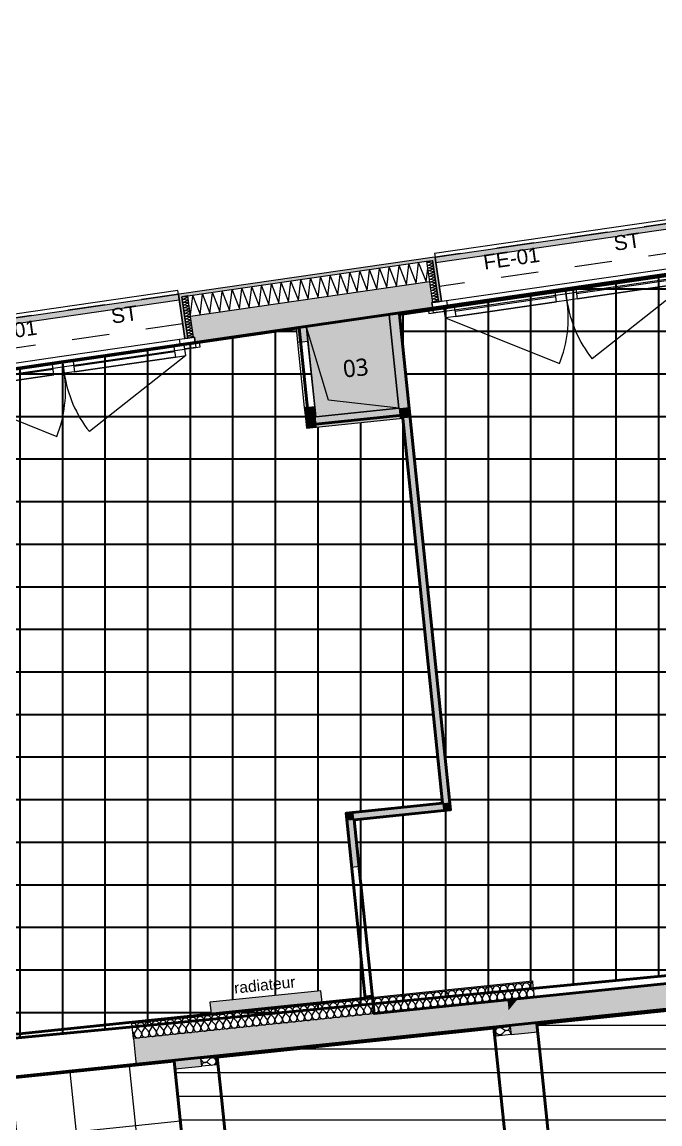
# Model space of a CAD drawing. Header units: metres. Extents: x 399 to 3028, y -427 to 863.
# Drawn here: x 713.59 to 717.87, y -305.93 to -298.52 of the extents above; entities that cross this region are included whole.
import ezdxf

# ---------------------------------------------------------------- set-up
doc = ezdxf.new("R2010")
doc.units = ezdxf.units.M
doc.linetypes.add('IMPORT-Traits plan _6_', pattern=[0.5, 0.25, -0.25])
for name, color, linetype, lineweight in [('01-Dalles_3D_Stylo_No__1', 250, 'Continuous', 9), ('01-Dalles_3D_Stylo_No__2', 8, 'Continuous', 9), ('01-Murs LOGTS', 250, 'Continuous', 9), ('01-Murs LOGTS_Stylo_No__1', 250, 'Continuous', 9), ('01-Murs LOGTS_Stylo_No__2', 8, 'Continuous', 9), ('01-Murs_structure', 250, 'Continuous', 9), ('01-Murs_structure_Stylo_No__1', 250, 'Continuous', 9), ('01-Murs_structure_Stylo_No__2', 8, 'Continuous', 9), ('01-Tole ajourée_Stylo_No__1', 250, 'Continuous', 9), ('01-Tole ajourée_Stylo_No__2', 8, 'Continuous', 9), ('02-Cloisons_2nd oeuvre', 250, 'Continuous', 9), ('02-Cloisons_2nd oeuvre_Stylo_No__1', 250, 'Continuous', 9), ('02-Cloisons_2nd oeuvre_Stylo_No__47', 7, 'Continuous', 18), ('02-Gaines numerotées_Stylo_No__1', 250, 'Continuous', 9), ('02-Gaines numerotées_Stylo_No__2', 8, 'Continuous', 9), ('02-Gaines numerotées_Stylo_No__83', 7, 'Continuous', 18), ('03-Radiateurs_Stylo_No__1', 250, 'Continuous', 9), ('03-Radiateurs_Stylo_No__62', 253, 'Continuous', 9), ('06-SHAB pièces 50_Stylo_No__102', 71, 'Continuous', 50), ('AES-Charge', 5, 'Continuous', 35), ('Fenêtres ARCHICAD_Stylo_No__1', 250, 'Continuous', 9), ('Marques de fenêtre ARCHICAD_Stylo_No__1', 250, 'Continuous', 9), ('Plan De Charge - PH R_1_dwg', 8, 'Continuous', 9)]:
    doc.layers.add(name, color=color, linetype=linetype, lineweight=lineweight)
doc.styles.add('Arial', font='arial.ttf', dxfattribs={"height": 0.1})
doc.styles.add('Arial_4', font='arial.ttf', dxfattribs={"height": 0.075})
doc.styles.add('Malgun Gothic Semilight', font='malgunsl.ttf', dxfattribs={"height": 0.115})

# ---------------------------------------------------------------- blocks, each defined once
blk = doc.blocks.new('Plan De Charge - PH R_1_dwg__X45-779184-Plan De Charge - PH R_1 1_100')
at = {"layer": '01-Murs LOGTS_Stylo_No__2'}
for p, q in [((365.2057, -305.0854), (365.1929, -305.1068)), ((365.2157, -305.0843), (365.2326, -305.1027)), ((365.2555, -305.0802), (365.2426, -305.1017)), ((365.2654, -305.0792), (365.2824, -305.0976)), ((365.3052, -305.0751), (365.2923, -305.0965)), ((365.3151, -305.0741), (365.3321, -305.0924)), ((365.3549, -305.07), (365.3421, -305.0914)), ((365.3649, -305.069), (365.3819, -305.0873)), ((365.4047, -305.0649), (365.3918, -305.0863)), ((365.4146, -305.0638), (365.4316, -305.0822)), ((365.4544, -305.0597), (365.4415, -305.0812)), ((365.4644, -305.0587), (365.4813, -305.0771)), ((365.5041, -305.0546), (365.4913, -305.076)), ((365.5141, -305.0536), (365.5311, -305.0719)), ((365.5539, -305.0495), (365.541, -305.0709)), ((365.5638, -305.0485), (365.5808, -305.0668)), ((365.6036, -305.0444), (365.5908, -305.0658)), ((365.6136, -305.0433), (365.6305, -305.0617)), ((365.6534, -305.0392), (365.6405, -305.0607)), ((365.6633, -305.0382), (365.6803, -305.0566)), ((365.7031, -305.0341), (365.6902, -305.0555)), ((365.713, -305.0331), (365.73, -305.0514)), ((365.7528, -305.029), (365.74, -305.0504)), ((365.7628, -305.028), (365.7797, -305.0463)), ((365.8026, -305.0239), (365.7897, -305.0453)), ((365.8125, -305.0228), (365.8212, -305.0322)), ((364.5094, -305.1571), (364.4965, -305.1785)), ((364.5194, -305.1561), (364.5363, -305.1744)), ((364.5592, -305.152), (364.5463, -305.1734)), ((364.5691, -305.151), (364.5861, -305.1693)), ((364.6089, -305.1469), (364.596, -305.1683)), ((364.6188, -305.1458), (364.6358, -305.1642)), ((364.6586, -305.1417), (364.6458, -305.1632)), ((364.6686, -305.1407), (364.6855, -305.1591)), ((364.7084, -305.1366), (364.6955, -305.158)), ((364.7183, -305.1356), (364.7353, -305.1539)), ((364.7581, -305.1315), (364.7452, -305.1529)), ((364.768, -305.1305), (364.785, -305.1488)), ((364.8078, -305.1264), (364.795, -305.1478)), ((364.8178, -305.1253), (364.8348, -305.1437)), ((364.8576, -305.1212), (364.8447, -305.1427)), ((364.8675, -305.1202), (364.8845, -305.1386)), ((364.9073, -305.1161), (364.8944, -305.1375)), ((364.9173, -305.1151), (364.9342, -305.1334)), ((364.957, -305.111), (364.9442, -305.1324)), ((364.967, -305.11), (364.984, -305.1283)), ((365.0068, -305.1059), (364.9939, -305.1273)), ((365.0167, -305.1048), (365.0337, -305.1232)), ((365.0565, -305.1007), (365.0436, -305.1222)), ((365.0665, -305.0997), (365.0834, -305.1181)), ((365.1063, -305.0956), (365.0934, -305.117)), ((365.1162, -305.0946), (365.1332, -305.1129)), ((365.156, -305.0905), (365.1431, -305.1119)), ((365.1659, -305.0895), (365.1829, -305.1078)), ((363.7634, -305.234), (363.7505, -305.2554)), ((363.7733, -305.233), (363.7903, -305.2513)), ((363.8131, -305.2289), (363.8002, -305.2503)), ((363.823, -305.2278), (363.84, -305.2462)), ((363.8628, -305.2237), (363.85, -305.2452)), ((363.8728, -305.2227), (363.8898, -305.2411)), ((363.9126, -305.2186), (363.8997, -305.24)), ((363.9225, -305.2176), (363.9395, -305.2359)), ((363.9623, -305.2135), (363.9494, -305.2349)), ((363.9723, -305.2125), (363.9892, -305.2308)), ((364.012, -305.2084), (363.9992, -305.2298)), ((364.022, -305.2073), (364.039, -305.2257)), ((364.0618, -305.2032), (364.0489, -305.2247)), ((364.0717, -305.2022), (364.0887, -305.2206)), ((364.1115, -305.1981), (364.0987, -305.2195)), ((364.1215, -305.1971), (364.1384, -305.2154)), ((364.1613, -305.193), (364.1484, -305.2144)), ((364.1712, -305.192), (364.1882, -305.2103)), ((364.211, -305.1879), (364.1981, -305.2093)), ((364.2209, -305.1868), (364.2379, -305.2052)), ((364.2607, -305.1827), (364.2479, -305.2042)), ((364.2707, -305.1817), (364.2877, -305.2001)), ((364.3105, -305.1776), (364.2976, -305.199)), ((364.3204, -305.1766), (364.3374, -305.1949)), ((364.3602, -305.1725), (364.3473, -305.1939)), ((364.3702, -305.1715), (364.3871, -305.1898)), ((364.4099, -305.1674), (364.3971, -305.1888)), ((364.4199, -305.1663), (364.4369, -305.1847)), ((364.4597, -305.1622), (364.4468, -305.1837)), ((364.4696, -305.1612), (364.4866, -305.1796)), ((363.1894, -305.3084), (363.1934, -305.3128)), ((363.2163, -305.2904), (363.2034, -305.3118)), ((363.2262, -305.2893), (363.2432, -305.3077)), ((363.266, -305.2852), (363.2531, -305.3067)), ((363.2759, -305.2842), (363.2929, -305.3026)), ((363.3157, -305.2801), (363.3029, -305.3015)), ((363.3257, -305.2791), (363.3427, -305.2974)), ((363.3655, -305.275), (363.3526, -305.2964)), ((363.3754, -305.274), (363.3924, -305.2923)), ((363.4152, -305.2699), (363.4023, -305.2913)), ((363.4252, -305.2688), (363.4421, -305.2872)), ((363.4649, -305.2647), (363.4521, -305.2862)), ((363.4749, -305.2637), (363.4919, -305.2821)), ((363.5147, -305.2596), (363.5018, -305.281)), ((363.5246, -305.2586), (363.5416, -305.2769)), ((363.5644, -305.2545), (363.5515, -305.2759)), ((363.5744, -305.2535), (363.5913, -305.2718)), ((363.6142, -305.2494), (363.6013, -305.2708)), ((363.6241, -305.2483), (363.6411, -305.2667)), ((363.6639, -305.2442), (363.651, -305.2657)), ((363.6738, -305.2432), (363.6908, -305.2616)), ((363.7136, -305.2391), (363.7008, -305.2605)), ((363.7236, -305.2381), (363.7405, -305.2564))]:
    blk.add_line(p, q, dxfattribs=at)
for centre, start, end in [((365.5325, -305.0366), 329.01334, 222.75313), ((365.5822, -305.0315), 329.01334, 222.75313), ((365.6319, -305.0264), 329.01334, 222.75313), ((365.6817, -305.0212), 329.01334, 222.75313), ((365.7314, -305.0161), 329.01334, 222.75313), ((365.7811, -305.011), 329.01334, 222.75313), ((365.8309, -305.0059), 29.57243, 222.75313), ((364.8361, -305.1084), 329.01334, 222.75313), ((364.8859, -305.1032), 329.01334, 222.75313), ((364.9356, -305.0981), 329.01334, 222.75313), ((364.9853, -305.093), 329.01334, 222.75313), ((365.0351, -305.0879), 329.01334, 222.75313), ((365.0848, -305.0827), 329.01334, 222.75313), ((365.1346, -305.0776), 329.01334, 222.75313), ((365.1843, -305.0725), 329.01334, 222.75313), ((365.234, -305.0674), 329.01334, 222.75313), ((365.2838, -305.0622), 329.01334, 222.75313), ((365.3335, -305.0571), 329.01334, 222.75313), ((365.3832, -305.052), 329.01334, 222.75313), ((365.4132, -305.0992), 149.01334, 275.88323), ((365.433, -305.0469), 329.01334, 222.75313), ((365.4132, -305.0992), 275.88323, 42.75313), ((365.463, -305.094), 149.01334, 275.88323), ((365.4827, -305.0417), 329.01334, 222.75313), ((365.463, -305.094), 275.88323, 42.75313), ((365.5127, -305.0889), 149.01334, 275.88323), ((365.5127, -305.0889), 275.88323, 42.75313), ((365.5624, -305.0838), 149.01334, 275.88323), ((365.5624, -305.0838), 275.88323, 42.75313), ((365.6122, -305.0787), 149.01334, 275.88323), ((365.6122, -305.0787), 275.88323, 42.75313), ((365.6619, -305.0735), 149.01334, 275.88323), ((365.6619, -305.0735), 275.88323, 42.75313), ((365.7117, -305.0684), 149.01334, 275.88323), ((365.7117, -305.0684), 275.88323, 42.75313), ((365.7614, -305.0633), 149.01334, 275.88323), ((365.7614, -305.0633), 275.88323, 42.75313), ((365.8111, -305.0582), 149.01334, 210.6966), ((364.0901, -305.1852), 329.01334, 222.75313), ((364.1398, -305.1801), 329.01334, 222.75313), ((364.1896, -305.175), 329.01334, 222.75313), ((364.2393, -305.1699), 329.01334, 222.75313), ((364.289, -305.1647), 329.01334, 222.75313), ((364.3388, -305.1596), 329.01334, 222.75313), ((364.3885, -305.1545), 329.01334, 222.75313), ((364.4382, -305.1494), 329.01334, 222.75313), ((364.488, -305.1442), 329.01334, 222.75313), ((364.5377, -305.1391), 329.01334, 222.75313), ((364.5875, -305.134), 329.01334, 222.75313), ((364.6372, -305.1289), 329.01334, 222.75313), ((364.6869, -305.1237), 329.01334, 222.75313), ((364.6672, -305.176), 275.88323, 42.75313), ((364.7169, -305.1709), 149.01334, 275.88323), ((364.7367, -305.1186), 329.01334, 222.75313), ((364.7169, -305.1709), 275.88323, 42.75313), ((364.7667, -305.1658), 149.01334, 275.88323), ((364.7864, -305.1135), 329.01334, 222.75313), ((364.7667, -305.1658), 275.88323, 42.75313), ((364.8164, -305.1607), 149.01334, 275.88323), ((364.8164, -305.1607), 275.88323, 42.75313), ((364.8661, -305.1555), 149.01334, 275.88323), ((364.8661, -305.1555), 275.88323, 42.75313), ((364.9159, -305.1504), 149.01334, 275.88323), ((364.9159, -305.1504), 275.88323, 42.75313), ((364.9656, -305.1453), 149.01334, 275.88323), ((364.9656, -305.1453), 275.88323, 42.75313), ((365.0153, -305.1402), 149.01334, 275.88323), ((365.0153, -305.1402), 275.88323, 42.75313), ((365.0651, -305.135), 149.01334, 275.88323), ((365.0651, -305.135), 275.88323, 42.75313), ((365.1148, -305.1299), 149.01334, 275.88323), ((365.1148, -305.1299), 275.88323, 42.75313), ((365.1646, -305.1248), 149.01334, 275.88323), ((365.1646, -305.1248), 275.88323, 42.75313), ((365.2143, -305.1197), 149.01334, 275.88323), ((365.2143, -305.1197), 275.88323, 42.75313), ((365.264, -305.1145), 149.01334, 275.88323), ((365.264, -305.1145), 275.88323, 42.75313), ((365.3138, -305.1094), 149.01334, 275.88323), ((365.3138, -305.1094), 275.88323, 42.75313), ((365.3635, -305.1043), 149.01334, 275.88323), ((365.3635, -305.1043), 275.88323, 42.75313), ((363.3938, -305.257), 329.01334, 222.75313), ((363.4435, -305.2519), 329.01334, 222.75313), ((363.4933, -305.2467), 329.01334, 222.75313), ((363.543, -305.2416), 329.01334, 222.75313), ((363.5927, -305.2365), 329.01334, 222.75313), ((363.6425, -305.2314), 329.01334, 222.75313), ((363.6922, -305.2262), 329.01334, 222.75313), ((363.7419, -305.2211), 329.01334, 222.75313), ((363.7917, -305.216), 329.01334, 222.75313), ((363.8414, -305.2109), 329.01334, 222.75313), ((363.8911, -305.2057), 329.01334, 222.75313), ((363.9409, -305.2006), 329.01334, 222.75313), ((363.9906, -305.1955), 329.01334, 222.75313), ((363.9709, -305.2478), 275.88323, 42.75313), ((364.0206, -305.2427), 149.01334, 275.88323), ((364.0404, -305.1904), 329.01334, 222.75313), ((364.0206, -305.2427), 275.88323, 42.75313), ((364.0703, -305.2375), 149.01334, 275.88323), ((364.0703, -305.2375), 275.88323, 42.75313), ((364.1201, -305.2324), 149.01334, 275.88323), ((364.1201, -305.2324), 275.88323, 42.75313), ((364.1698, -305.2273), 149.01334, 275.88323), ((364.1698, -305.2273), 275.88323, 42.75313), ((364.2196, -305.2222), 149.01334, 275.88323), ((364.2196, -305.2222), 275.88323, 42.75313), ((364.2693, -305.217), 149.01334, 275.88323), ((364.2693, -305.217), 275.88323, 42.75313), ((364.319, -305.2119), 149.01334, 275.88323), ((364.319, -305.2119), 275.88323, 42.75313), ((364.3688, -305.2068), 149.01334, 275.88323), ((364.3688, -305.2068), 275.88323, 42.75313), ((364.4185, -305.2017), 149.01334, 275.88323), ((364.4185, -305.2017), 275.88323, 42.75313), ((364.4682, -305.1965), 149.01334, 275.88323), ((364.4682, -305.1965), 275.88323, 42.75313), ((364.518, -305.1914), 149.01334, 275.88323), ((364.518, -305.1914), 275.88323, 42.75313), ((364.5677, -305.1863), 149.01334, 275.88323), ((364.5677, -305.1863), 275.88323, 42.75313), ((364.6174, -305.1812), 149.01334, 275.88323), ((364.6174, -305.1812), 275.88323, 42.75313), ((364.6672, -305.176), 149.01334, 275.88323), ((363.1948, -305.2775), 329.01334, 115.99904), ((363.2446, -305.2724), 329.01334, 222.75313), ((363.2248, -305.3247), 275.88323, 42.75313), ((363.2746, -305.3195), 149.01334, 275.88323), ((363.2943, -305.2672), 329.01334, 222.75313), ((363.2746, -305.3195), 275.88323, 42.75313), ((363.3243, -305.3144), 149.01334, 275.88323), ((363.344, -305.2621), 329.01334, 222.75313), ((363.3243, -305.3144), 275.88323, 42.75313), ((363.374, -305.3093), 149.01334, 275.88323), ((363.374, -305.3093), 275.88323, 42.75313), ((363.4238, -305.3042), 149.01334, 275.88323), ((363.4238, -305.3042), 275.88323, 42.75313), ((363.4735, -305.299), 149.01334, 275.88323), ((363.4735, -305.299), 275.88323, 42.75313), ((363.5232, -305.2939), 149.01334, 275.88323), ((363.5232, -305.2939), 275.88323, 42.75313), ((363.573, -305.2888), 149.01334, 275.88323), ((363.573, -305.2888), 275.88323, 42.75313), ((363.6227, -305.2837), 149.01334, 275.88323), ((363.6227, -305.2837), 275.88323, 42.75313), ((363.6725, -305.2785), 149.01334, 275.88323), ((363.6725, -305.2785), 275.88323, 42.75313), ((363.7222, -305.2734), 149.01334, 275.88323), ((363.7222, -305.2734), 275.88323, 42.75313), ((363.7719, -305.2683), 149.01334, 275.88323), ((363.7719, -305.2683), 275.88323, 42.75313), ((363.8217, -305.2632), 149.01334, 275.88323), ((363.8217, -305.2632), 275.88323, 42.75313), ((363.8714, -305.258), 149.01334, 275.88323), ((363.8714, -305.258), 275.88323, 42.75313), ((363.9211, -305.2529), 149.01334, 275.88323), ((363.9211, -305.2529), 275.88323, 42.75313), ((363.9709, -305.2478), 149.01334, 275.88323), ((363.1751, -305.3298), 316.88464, 42.75313), ((363.2248, -305.3247), 149.01334, 275.88323)]:
    blk.add_arc(centre, 0.025, start, end, dxfattribs=at)
blk = doc.blocks.new('Plan De Charge - PH R_1_dwg__X46-779185-Plan De Charge - PH R_1 1_100')
at = {"layer": '01-Murs LOGTS_Stylo_No__2', "flags": 128}
for points in [[(365.8524, -304.9938), (365.8559, -305.0055), (365.8523, -305.0187), (365.8394, -305.0402), (365.8367, -305.0465), (365.8359, -305.0534), (365.8369, -305.0602), (365.8398, -305.0664), (365.8442, -305.0717), (365.85, -305.0755), (365.8565, -305.0777), (365.8629, -305.0779)], [(365.876, -304.9767), (365.8654, -304.9809), (365.8572, -304.9919), (365.8561, -305.0055), (365.8623, -305.0177), (365.8792, -305.0361), (365.8825, -305.0408)], [(365.7897, -305.0708), (365.79, -305.0716), (365.7945, -305.0768), (365.8002, -305.0807), (365.8068, -305.0828), (365.8131, -305.083)], [(365.8142, -305.0829), (365.8204, -305.0814), (365.8264, -305.078), (365.8312, -305.073), (365.8345, -305.067), (365.836, -305.0603), (365.8357, -305.0534), (365.8334, -305.0468), (365.8295, -305.0412), (365.8212, -305.0322)], [(365.864, -305.0778), (365.8701, -305.0763), (365.8761, -305.0728), (365.881, -305.0679), (365.8843, -305.0619), (365.8846, -305.0605)]]:
    blk.add_lwpolyline(points, dxfattribs=at)
blk = doc.blocks.new('Plan De Charge - PH R_1_dwg__X73-779213-Plan De Charge - PH R_1 1_100')
at = {"layer": '01-Murs LOGTS_Stylo_No__2'}
blk.add_line((365.73, -305.3271), (365.7303, -305.3208), dxfattribs=at)
at = {"layer": '01-Murs LOGTS_Stylo_No__2', "flags": 128}
for points in [[(365.7303, -305.3208), (365.7286, -305.3141), (365.7252, -305.3081), (365.7203, -305.3033), (365.7142, -305.3), (365.7075, -305.2985), (365.7006, -305.2988), (365.6941, -305.3011), (365.6884, -305.305), (365.6701, -305.322), (365.6579, -305.3281), (365.6443, -305.327), (365.6333, -305.3188), (365.6282, -305.3062), (365.6306, -305.2927), (365.6397, -305.2825), (365.6438, -305.2813)], [(365.6575, -305.2799), (365.666, -305.2822), (365.6874, -305.2951), (365.6938, -305.2978), (365.7006, -305.2986), (365.7074, -305.2976), (365.7137, -305.2948), (365.719, -305.2903), (365.7228, -305.2846), (365.7249, -305.278), (365.7251, -305.2729)], [(365.6413, -305.3362), (365.6448, -305.3322), (365.6579, -305.3283), (365.6711, -305.3319), (365.6728, -305.333)]]:
    blk.add_lwpolyline(points, dxfattribs=at)
blk = doc.blocks.new('Plan De Charge - PH R_1_dwg__X75-779215-Plan De Charge - PH R_1 1_100')
at = {"layer": '01-Murs LOGTS_Stylo_No__2'}
for p, q in [((363.7081, -305.4903), (363.6898, -305.5072)), ((363.7122, -305.5301), (363.6908, -305.5172))]:
    blk.add_line(p, q, dxfattribs=at)
for centre, start, end in [((363.6728, -305.4889), 176.10272, 185.84194), ((363.6728, -305.4889), 185.84194, 312.71184), ((363.6779, -305.5386), 58.97204, 182.37188), ((363.7251, -305.5086), 295.87866, 132.71184), ((363.72, -305.4589), 241.84702, 309.91944), ((363.7251, -305.5086), 238.97204, 255.80521)]:
    blk.add_arc(centre, 0.025, start, end, dxfattribs=at)
blk = doc.blocks.new('Plan De Charge - PH R_1_dwg__X207-779376-Plan De Charge - PH R_1 1_100')
at = {"layer": '01-Murs_structure_Stylo_No__2'}
blk.add_line((365.1599, -300.2703), (365.1707, -300.1789), dxfattribs=at)
at = {"layer": '01-Murs_structure_Stylo_No__2', "flags": 128}
for points in [[(364.6981, -300.3372), (364.7143, -300.2002), (364.764, -300.3277)], [(364.764, -300.3277), (364.7803, -300.1907), (364.83, -300.3181)], [(364.83, -300.3181), (364.8462, -300.1811), (364.896, -300.3085)], [(364.896, -300.3085), (364.9122, -300.1715), (364.962, -300.299)], [(364.962, -300.299), (364.9782, -300.162), (365.0279, -300.2894)], [(365.0279, -300.2894), (365.0442, -300.1524), (365.0939, -300.2798)], [(365.0939, -300.2798), (365.1101, -300.1429), (365.1599, -300.2703)], [(364.2362, -300.4042), (364.2524, -300.2672), (364.3022, -300.3946)], [(364.3022, -300.3946), (364.3184, -300.2576), (364.3682, -300.385)], [(364.3682, -300.385), (364.3844, -300.248), (364.4342, -300.3755)], [(364.4342, -300.3755), (364.4504, -300.2385), (364.5001, -300.3659)], [(364.5001, -300.3659), (364.5164, -300.2289), (364.5661, -300.3563)], [(364.5661, -300.3563), (364.5823, -300.2194), (364.6321, -300.3468)], [(364.6321, -300.3468), (364.6483, -300.2098), (364.6981, -300.3372)], [(363.7084, -300.4807), (363.7246, -300.3437), (363.7744, -300.4711)], [(363.7744, -300.4711), (363.7906, -300.3341), (363.8404, -300.4615)], [(363.8404, -300.4615), (363.8566, -300.3245), (363.9063, -300.452)], [(363.9063, -300.452), (363.9226, -300.315), (363.9723, -300.4424)], [(363.9723, -300.4424), (363.9885, -300.3054), (364.0383, -300.4328)], [(364.0383, -300.4328), (364.0545, -300.2958), (364.1043, -300.4233)], [(364.1043, -300.4233), (364.1205, -300.2863), (364.1702, -300.4137)], [(364.1702, -300.4137), (364.1865, -300.2767), (364.2362, -300.4042)], [(363.5772, -300.4938), (363.5927, -300.3628), (363.6424, -300.4902), (363.6586, -300.3532), (363.7084, -300.4807)]]:
    blk.add_lwpolyline(points, dxfattribs=at)
blk = doc.blocks.new('Plan De Charge - PH R_1_dwg__X218-779387-Plan De Charge - PH R_1 1_100')
at = {"layer": '01-Murs_structure_Stylo_No__2', "flags": 128}
for points in [[(365.2244, -300.2769), (365.1852, -300.2722), (365.2216, -300.258), (365.1825, -300.2534), (365.2189, -300.2392), (365.1798, -300.2345), (365.2162, -300.2203), (365.177, -300.2157), (365.2134, -300.2015), (365.1743, -300.1968), (365.2107, -300.1826), (365.1716, -300.178), (365.208, -300.1638), (365.1688, -300.1591), (365.2052, -300.1449), (365.1661, -300.1403), (365.2025, -300.1261)], [(365.2271, -300.2957), (365.188, -300.2911), (365.2244, -300.2769)], [(365.2298, -300.3146), (365.1907, -300.3099), (365.2271, -300.2957)], [(365.2326, -300.3334), (365.1934, -300.3288), (365.2298, -300.3146)], [(365.2353, -300.3523), (365.1962, -300.3476), (365.2326, -300.3334)], [(365.238, -300.3711), (365.1989, -300.3665), (365.2353, -300.3523)], [(365.2216, -300.4062), (365.2043, -300.4042), (365.2408, -300.39), (365.2016, -300.3853), (365.238, -300.3711)]]:
    blk.add_lwpolyline(points, dxfattribs=at)
blk = doc.blocks.new('Plan De Charge - PH R_1_dwg__X219-779388-Plan De Charge - PH R_1 1_100')
at = {"layer": '01-Murs_structure_Stylo_No__2', "flags": 128}
for points in [[(363.5416, -300.5207), (363.5778, -300.5052), (363.5389, -300.5019), (363.5751, -300.4863), (363.5362, -300.483), (363.5724, -300.4675), (363.5334, -300.4642), (363.5696, -300.4486), (363.5307, -300.4453), (363.5669, -300.4298), (363.528, -300.4265), (363.5642, -300.4109), (363.5252, -300.4076), (363.5614, -300.3921), (363.5225, -300.3888), (363.5587, -300.3732), (363.5198, -300.3699)], [(363.5444, -300.5396), (363.5806, -300.524), (363.5416, -300.5207)], [(363.5471, -300.5584), (363.5833, -300.5429), (363.5444, -300.5396)], [(363.5498, -300.5773), (363.586, -300.5617), (363.5471, -300.5584)], [(363.5526, -300.5961), (363.5888, -300.5806), (363.5498, -300.5773)], [(363.5553, -300.615), (363.5915, -300.5994), (363.5526, -300.5961)], [(363.581, -300.644), (363.597, -300.6371), (363.558, -300.6338), (363.5942, -300.6183), (363.5553, -300.615)]]:
    blk.add_lwpolyline(points, dxfattribs=at)
blk = doc.blocks.new('Plan De Charge - PH R_1_dwg_Fenêtre châssis double 22_2-779398-Plan De Charge - PH R_1 1_100')
at = {"layer": 'Fenêtres ARCHICAD_Stylo_No__1', "linetype": 'IMPORT-Traits plan _6_'}
for p, q in [((366.8731, -299.8637), (365.2204, -300.1033)), ((366.9018, -300.0617), (365.2491, -300.3012)), ((366.9862, -300.1909), (365.2048, -300.4491))]:
    blk.add_line(p, q, dxfattribs=at)
at = {"layer": 'Fenêtres ARCHICAD_Stylo_No__1'}
for p, q in [((366.1655, -300.3149), (366.8434, -300.2166)), ((366.8485, -300.2513), (366.1705, -300.3495)), ((365.349, -300.4332), (366.027, -300.335)), ((366.032, -300.3696), (365.3541, -300.4679)), ((365.2898, -300.5125), (366.0561, -300.8183))]:
    blk.add_line(p, q, dxfattribs=at)
at = {"layer": 'Fenêtres ARCHICAD_Stylo_No__1', "flags": 128}
for points in [[(366.9162, -300.1606), (366.8961, -300.0221), (366.876, -299.8835), (366.8731, -299.8637), (366.8695, -299.839), (365.2168, -300.0785), (365.2204, -300.1033), (365.2233, -300.1231), (365.2433, -300.2616), (365.2634, -300.4002)], [(365.1991, -300.4095), (365.2634, -300.4002), (365.1991, -300.4095), (365.2048, -300.4491), (365.1991, -300.4095), (365.2981, -300.3951), (365.3045, -300.4397), (365.2798, -300.4433), (365.2834, -300.468), (365.2091, -300.4788), (366.9905, -300.2206), (367.0202, -300.2163), (367.0159, -300.1866), (366.9862, -300.1909), (366.9905, -300.2206), (366.9163, -300.2313), (366.9127, -300.2066), (366.888, -300.2102), (366.8815, -300.1656), (366.9805, -300.1513), (366.9862, -300.1909), (366.9805, -300.1513), (366.9162, -300.1606), (366.9805, -300.1513)], [(365.2981, -300.3951), (366.0898, -300.2804), (366.8815, -300.1656)], [(366.9227, -300.2759), (366.9127, -300.2066), (366.8434, -300.2166), (366.8535, -300.2859), (366.9227, -300.2759), (366.2748, -300.7866)]]:
    blk.add_lwpolyline(points, dxfattribs=at)
for points in [[(367.0159, -300.1866), (366.9862, -300.1909)], [(365.3591, -300.5025), (366.037, -300.4042), (366.027, -300.335), (366.0962, -300.3249), (366.1063, -300.3942), (366.037, -300.4042)], [(366.0962, -300.3249), (366.1655, -300.3149), (366.1756, -300.3842), (366.1063, -300.3942)], [(366.1756, -300.3842), (366.8535, -300.2859)], [(365.1751, -300.4534), (365.2048, -300.4491), (365.1751, -300.4534), (365.1794, -300.4831), (365.2091, -300.4788), (365.2048, -300.4491)], [(365.2798, -300.4433), (365.349, -300.4332), (365.3591, -300.5025), (365.2898, -300.5125)]]:
    blk.add_lwpolyline(points, close=True, dxfattribs=at)
at = {"layer": 'Fenêtres ARCHICAD_Stylo_No__1'}
for centre, start, end in [((365.2898, -300.5125), 338.24643, 8.24643), ((366.9227, -300.2759), 188.24643, 218.24643)]:
    blk.add_arc(centre, 0.825, start, end, dxfattribs=at)
blk = doc.blocks.new('Plan De Charge - PH R_1_dwg_Fenêtre châssis double 22_2-779399-Plan De Charge - PH R_1 1_100')
at = {"layer": 'Fenêtres ARCHICAD_Stylo_No__1', "linetype": 'IMPORT-Traits plan _6_'}
for p, q in [((363.4962, -300.3532), (361.8434, -300.5927)), ((363.5248, -300.5511), (361.8721, -300.7906)), ((363.6092, -300.6803), (361.8279, -300.9385))]:
    blk.add_line(p, q, dxfattribs=at)
at = {"layer": 'Fenêtres ARCHICAD_Stylo_No__1'}
for p, q in [((362.7885, -300.8043), (363.4665, -300.7061)), ((363.4715, -300.7407), (362.7936, -300.8389)), ((361.9721, -300.9226), (362.65, -300.8244)), ((362.655, -300.859), (361.9771, -300.9573)), ((361.9128, -301.002), (362.6791, -301.3077))]:
    blk.add_line(p, q, dxfattribs=at)
at = {"layer": 'Fenêtres ARCHICAD_Stylo_No__1', "flags": 128}
for points in [[(363.5392, -300.65), (363.5191, -300.5115), (363.499, -300.3729), (363.4962, -300.3532), (363.4926, -300.3284), (361.8398, -300.5679), (361.8434, -300.5927), (361.8463, -300.6125), (361.8664, -300.751), (361.8864, -300.8896)], [(361.8221, -300.8989), (361.8864, -300.8896), (361.8221, -300.8989), (361.8279, -300.9385), (361.8221, -300.8989), (361.9211, -300.8846), (361.9275, -300.9291), (361.9028, -300.9327), (361.9064, -300.9574), (361.8322, -300.9682), (363.6135, -300.71), (363.6432, -300.7057), (363.6389, -300.676), (363.6092, -300.6803), (363.6135, -300.71), (363.5393, -300.7208), (363.5357, -300.696), (363.511, -300.6996), (363.5045, -300.6551), (363.6035, -300.6407), (363.6092, -300.6803), (363.6035, -300.6407), (363.5392, -300.65), (363.6035, -300.6407)], [(361.9211, -300.8846), (362.7128, -300.7698), (363.5045, -300.6551)], [(363.5458, -300.7653), (363.5357, -300.696), (363.4665, -300.7061), (363.4765, -300.7753), (363.5458, -300.7653), (362.8979, -301.276)]]:
    blk.add_lwpolyline(points, dxfattribs=at)
for points in [[(363.6389, -300.676), (363.6092, -300.6803)], [(362.7986, -300.8736), (363.4765, -300.7753)], [(361.9821, -300.9919), (362.66, -300.8937), (362.65, -300.8244), (362.7193, -300.8143), (362.7293, -300.8836), (362.66, -300.8937)], [(362.7193, -300.8143), (362.7885, -300.8043), (362.7986, -300.8736), (362.7293, -300.8836)], [(361.7982, -300.9428), (361.8279, -300.9385), (361.7982, -300.9428), (361.8025, -300.9725), (361.8322, -300.9682), (361.8279, -300.9385)], [(361.9028, -300.9327), (361.9721, -300.9226), (361.9821, -300.9919), (361.9128, -301.002)]]:
    blk.add_lwpolyline(points, close=True, dxfattribs=at)
at = {"layer": 'Fenêtres ARCHICAD_Stylo_No__1'}
for centre, start, end in [((361.9128, -301.002), 338.24643, 8.24643), ((363.5458, -300.7653), 188.24643, 218.24643)]:
    blk.add_arc(centre, 0.825, start, end, dxfattribs=at)
blk = doc.blocks.new('Plan De Charge - PH R_1_dwg-779150-Plan De Charge - PH R_1 1_100')
at = {"layer": '01-Dalles_3D_Stylo_No__2'}
h = blk.add_hatch(dxfattribs=at)
h.set_pattern_fill('FP_63', color=256, style=0, pattern_type=2)
h.set_pattern_definition([(5.901, (360.996, -307.072), (-0.041124, 0.39788), []), (95.901, (360.996, -307.072), (0.39788, 0.041124), [])])
h.paths.add_polyline_path([(359.0242, -309.8527), (359.0499, -309.8501), (361.0425, -309.6448), (360.9903, -309.1264), (360.7905, -307.1737), (363.6096, -306.8825), (363.4685, -305.5056), (358.2129, -306.0472), (359.0236, -309.8501)])
at = {"layer": '01-Murs LOGTS', "lineweight": 35}
for color, points in [(18, [(365.9044, -305.2546), (372.632, -304.5614), (372.6135, -304.3823), (365.8861, -305.0756), (365.9044, -305.2544)]), (10, [(363.1837, -305.2535), (365.866, -304.9771), (365.8749, -304.9661), (363.1827, -305.2436)]), (10, [(365.866, -304.9771), (365.8759, -304.9761), (365.8749, -304.9661)]), (18, [(365.7253, -305.2729), (365.9044, -305.2544), (365.8861, -305.0755), (365.7767, -305.0868), (365.7142, -305.1637), (365.7245, -305.2645)]), (18, [(363.2124, -305.532), (365.6169, -305.2831), (365.7142, -305.1637), (365.707, -305.094), (363.194, -305.353), (363.2117, -305.5253)]), (18, [(365.7142, -305.1637), (365.7767, -305.0868), (365.707, -305.094)]), (18, [(365.6259, -305.2831), (365.7253, -305.2729), (365.7142, -305.1637), (365.625, -305.2748)]), (10, [(365.6215, -305.3382), (365.6314, -305.3372), (365.6249, -305.2833), (365.6159, -305.2844), (365.6214, -305.3372)]), (18, [(365.6161, -305.2841), (365.6259, -305.2831), (365.6236, -305.275), (365.6169, -305.2831)]), (18, [(365.7309, -305.327), (365.91, -305.3087), (365.9024, -305.2546), (365.7253, -305.2729)]), (18, [(363.4738, -305.558), (363.6529, -305.5396), (363.6475, -305.4872), (363.4685, -305.5056), (363.4712, -305.532)]), (10, [(363.7524, -305.5295), (363.7623, -305.5284), (363.7569, -305.4759), (363.747, -305.4769)])]:
    blk.add_hatch(color=color, dxfattribs=at).paths.add_polyline_path(points)
at = {"layer": '01-Murs_structure', "lineweight": 35}
for color, points in [(10, [(363.5188, -300.3701), (365.2035, -300.1259), (365.2006, -300.1061), (363.5159, -300.3503)]), (10, [(365.2436, -300.403), (365.2634, -300.4002), (365.2204, -300.1033), (365.2006, -300.1061), (365.2204, -300.2427)]), (18, [(363.6092, -300.6803), (365.2048, -300.4491), (365.2006, -300.4093), (365.204, -300.4088), (365.184, -300.2702), (363.5785, -300.5029), (363.5986, -300.6414), (363.6035, -300.6407), (363.6088, -300.677)]), (10, [(363.5392, -300.65), (363.559, -300.6472), (363.5159, -300.3503), (363.4962, -300.3532), (363.5378, -300.6407)])]:
    blk.add_hatch(color=color, dxfattribs=at).paths.add_polyline_path(points)
at = {"layer": '01-Tole ajourée_Stylo_No__2', "lineweight": 35}
for points in [[(365.2261, -300.1428), (366.8789, -299.9033), (366.8731, -299.8637), (365.2204, -300.1033)], [(361.8492, -300.6323), (363.5019, -300.3927), (363.4962, -300.3532), (361.8434, -300.5927)]]:
    blk.add_hatch(color=10, dxfattribs=at).paths.add_polyline_path(points)
at = {"layer": '02-Cloisons_2nd oeuvre', "lineweight": 35}
for points in [[(364.9759, -301.1191), (365.0455, -301.1119), (364.9809, -300.4848), (364.9112, -300.492), (364.9677, -301.0404)], [(364.297, -300.6773), (364.3666, -300.6701), (364.3567, -300.5741), (364.2872, -300.5821), (364.2932, -300.6407)], [(364.3491, -301.1837), (364.4188, -301.1765), (364.4117, -301.1078), (364.3421, -301.1149)], [(365.0527, -301.1816), (365.0455, -301.1119), (364.9759, -301.1191), (365.0455, -301.1757)], [(364.983, -301.1887), (365.0527, -301.1816), (364.9759, -301.1191), (364.9823, -301.1816)], [(364.3563, -301.2533), (364.4188, -301.1765), (364.3491, -301.1837)], [(364.3563, -301.2533), (364.4259, -301.2461), (364.4188, -301.1765), (364.3567, -301.2528)], [(365.2694, -303.773), (365.3191, -303.7679), (365.0527, -301.1816), (365.0031, -301.1887), (365.1503, -302.6172)], [(364.6777, -303.8843), (365.2745, -303.8228), (365.2694, -303.773), (364.6726, -303.8345), (364.6731, -303.8396)], [(365.3243, -303.8176), (365.3191, -303.7679), (365.2694, -303.773), (365.3191, -303.8135)], [(365.2745, -303.8228), (365.3243, -303.8176), (365.2694, -303.773), (365.274, -303.8176)], [(364.6777, -303.8843), (364.6726, -303.8345), (364.6228, -303.8396), (364.6726, -303.8801)], [(364.6279, -303.8894), (364.6777, -303.8843), (364.6228, -303.8396), (364.6274, -303.8843)], [(364.6601, -304.2016), (364.7099, -304.1965), (364.6777, -303.8843), (364.6279, -303.8894), (364.6475, -304.0789)], [(364.7508, -305.082), (364.8006, -305.0768), (364.799, -305.0619), (364.7493, -305.0671)]]:
    blk.add_hatch(color=18, dxfattribs=at).paths.add_polyline_path(points)
h = blk.add_hatch(color=18, dxfattribs=at)
h.paths.add_polyline_path([(364.4259, -301.2461), (364.9759, -301.1895), (364.9759, -301.1191), (364.4188, -301.1765), (364.4195, -301.1837)])
h.paths.add_polyline_path([(364.9759, -301.1895), (364.983, -301.1887), (364.9759, -301.1191), (364.9759, -301.1887)])
at = {"layer": '02-Gaines numerotées_Stylo_No__2', "lineweight": 35}
blk.add_hatch(color=10, dxfattribs=at).paths.add_polyline_path([(364.4188, -301.1765), (364.9759, -301.1191), (364.9112, -300.492), (364.3567, -300.5741), (364.4117, -301.1078)])
at = {"layer": '03-Radiateurs_Stylo_No__62', "lineweight": 35}
blk.add_hatch(color=43, dxfattribs=at).paths.add_polyline_path([(363.716, -305.1886), (364.462, -305.1117), (364.4538, -305.0321), (363.7078, -305.109)])
at = {"layer": 'AES-Charge'}
h = blk.add_hatch(dxfattribs=at)
h.set_pattern_fill('FP_93', color=1, style=0, pattern_type=2)
h.set_pattern_definition([(0, (46.337, 45.172), (0, 0.286), []), (90, (46.337, 45.172), (-0.286, 2e-17), [])])
h.paths.add_polyline_path([(370.5225, -308.5258), (370.622, -308.5155), (370.3912, -306.2821), (370.2917, -306.2924), (370.5222, -308.523)])
h.paths.add_polyline_path([(371.4269, -308.4323), (373.5676, -308.211), (373.5013, -307.5669), (373.6308, -307.5536), (373.6375, -307.6233), (374.0756, -307.5781), (374.0684, -307.5085), (374.1482, -307.5003), (374.1449, -307.4686), (374.1947, -307.4635), (374.2645, -308.139), (377.6231, -307.7919), (377.3746, -305.38), (379.1499, -305.1945), (378.9042, -302.8093), (373.7696, -303.3384), (373.8926, -304.532), (373.888, -304.5325), (373.9846, -305.4675), (373.989, -305.4671), (374.0342, -305.9055), (370.4011, -306.281), (370.5759, -307.972), (371.371, -307.8901), (371.3782, -307.9783), (371.3105, -307.9852), (371.3575, -308.4227), (371.4252, -308.4158)])
h.paths.add_polyline_path([(373.6373, -308.2038), (373.6373, -308.2038), (373.6332, -308.1646)])
h.paths.add_polyline_path([(374.1946, -308.1462), (374.1946, -308.1462), (374.1784, -307.9888)])
h.paths.add_polyline_path([(377.5009, -307.7126), (377.424, -306.9665), (377.5036, -306.9583), (377.5805, -307.7044), (377.5309, -307.7095)])
h.paths.add_polyline_path([(374.0558, -306.6032), (374.0511, -306.5577), (373.7527, -306.5885), (373.686, -305.9417), (373.7855, -305.9315), (373.847, -306.5285), (374.0957, -306.5029), (374.1055, -306.5981), (374.0684, -306.6019)])
h.paths.add_polyline_path([(358.4033, -305.7337), (359.0242, -305.6721), (361.7465, -305.3915), (361.745, -305.3766), (361.7947, -305.3715), (361.7963, -305.3864), (362.2476, -305.3399), (362.2487, -305.3499), (360.1515, -305.566), (368.2592, -304.7881), (367.7737, -300.0768), (366.9862, -300.1909), (366.9857, -300.1876), (365.2043, -300.4457), (365.2034, -300.4493), (364.9112, -300.492), (364.9809, -300.4848), (365.3243, -303.8176), (364.6777, -303.8843), (364.7099, -304.1965), (364.6601, -304.2016), (364.6228, -303.8396), (365.2694, -303.773), (365.0029, -301.1867), (364.3563, -301.2533), (364.3421, -301.1149), (364.4117, -301.1078), (364.3666, -300.6701), (364.297, -300.6773), (364.2871, -300.5821), (363.6092, -300.6803), (363.6088, -300.677), (361.8274, -300.9352), (361.8264, -300.9387), (360.5277, -301.1269), (360.5272, -301.1236), (359.6366, -301.2527), (359.6357, -301.2562), (358.6483, -301.3993), (358.6824, -301.7303), (358.6777, -301.7308), (358.8622, -303.5213), (358.8669, -303.5208), (358.9086, -303.9247), (361.6964, -303.6374), (361.7036, -303.7071), (362.1412, -303.662), (362.1341, -303.5923), (362.2633, -303.579), (362.3484, -304.4051), (362.2987, -304.4102), (362.273, -304.161), (361.6763, -304.2225), (361.7056, -304.5061), (361.6558, -304.5112), (361.5723, -303.7005), (358.2293, -304.045), (358.3798, -305.5056)])
h.paths.add_polyline_path([(364.462, -305.1117), (363.716, -305.1886), (363.7078, -305.109), (364.4538, -305.0321), (364.4602, -305.094)])
h.paths.add_polyline_path([(363.1837, -305.2535), (363.1827, -305.2436), (364.7508, -305.082), (364.7493, -305.0671), (364.799, -305.0619), (364.8006, -305.0768), (365.8749, -304.9661), (365.8749, -304.9762), (363.194, -305.2524)])
h.paths.add_polyline_path([(368.7264, -304.7433), (372.0718, -304.4223), (372.0657, -304.3631), (372.1154, -304.358), (372.1216, -304.4175), (373.6844, -304.2676), (373.5701, -303.1579), (375.5715, -302.9517), (375.51, -302.3549), (375.2608, -302.3806), (375.2557, -302.3308), (375.6402, -302.2912), (375.6474, -302.3608), (376.0851, -302.3157), (376.0779, -302.2461), (376.1858, -302.235), (376.2524, -302.8815), (378.8836, -302.6099), (378.4621, -298.5277), (377.7663, -298.6285), (377.7658, -298.6252), (375.9844, -298.8834), (375.9836, -298.8869), (374.4741, -299.1057), (374.4736, -299.1023), (372.6922, -299.3605), (372.6913, -299.3641), (371.9834, -299.4666), (372.2162, -301.7261), (372.1665, -301.7312), (371.9339, -299.4738), (371.1166, -299.5923), (371.1161, -299.5889), (370.2254, -299.718), (370.2245, -299.7216), (369.2741, -299.8593), (369.2736, -299.856), (368.3829, -299.9851), (368.382, -299.9886), (367.9718, -300.048), (368.2831, -303.0693), (372.2621, -302.6594), (372.2556, -302.5966), (372.3054, -302.5915), (372.32, -302.7338), (372.2504, -302.7409), (372.2965, -303.1785), (372.3651, -303.1715), (372.3733, -303.251), (372.0053, -303.2889), (372.0252, -303.4927), (371.9765, -303.4977), (371.8992, -302.747), (368.5562, -303.0914), (368.6715, -304.2106), (368.6019, -304.2178), (368.647, -304.6555), (368.7166, -304.6483)])
h.paths.add_polyline_path([(362.2429, -304.0636), (362.2429, -304.0636), (362.2398, -304.034)])
h.paths.add_polyline_path([(374.1901, -303.0472), (374.1819, -302.9677), (374.928, -302.8908), (374.9362, -302.9704), (374.7917, -302.9853)])
h.paths.add_polyline_path([(377.7435, -303.0373), (377.7353, -302.9577), (378.4814, -302.8811), (378.4896, -302.9607), (377.7464, -303.037)])
h.paths.add_polyline_path([(358.7629, -301.5134), (358.7514, -301.4342), (359.4937, -301.3266), (359.5052, -301.4058), (359.0466, -301.4723)])
h.paths.add_polyline_path([(367.0009, -300.3154), (366.9894, -300.2362), (367.7316, -300.1286), (367.7431, -300.2078), (367.7387, -300.2084)])
h.paths.add_polyline_path([(369.4241, -299.9621), (369.4127, -299.8829), (370.1549, -299.7753), (370.1664, -299.8545), (370.1331, -299.8593)])
h.paths.add_polyline_path([(378.4428, -299.4559), (378.3659, -298.7098), (378.4455, -298.7016), (378.5224, -299.4477), (378.4493, -299.4552)])
at = {"layer": 'AES-Charge', "lineweight": 9}
h = blk.add_hatch(dxfattribs=at)
h.set_pattern_fill('FP_94', color=30, style=0, pattern_type=2)
h.set_pattern_definition([(0, (46.337, 45.172), (0, 0.159), [])])
h.paths.add_polyline_path([(366.0269, -306.4517), (365.8479, -306.47), (365.8266, -306.2622), (366.0057, -306.2438), (366.0269, -306.4517)])
h.paths.add_polyline_path([(361.1994, -309.4848), (361.2988, -309.474), (361.1752, -308.2657), (361.1852, -308.2647), (361.3089, -309.4735), (366.0912, -308.9804), (365.8775, -306.9131), (365.8932, -306.9114), (365.8662, -306.6498), (366.0454, -306.6325), (366.0723, -306.8929), (367.7132, -306.7239), (367.6775, -306.377), (367.8567, -306.3585), (367.8571, -306.363), (368.0215, -306.346), (368.04, -306.5251), (367.8802, -306.5416), (368.0028, -307.728), (368.7287, -307.6529), (368.6883, -307.2585), (368.7877, -307.2482), (368.8286, -307.6426), (369.2261, -307.6014), (369.1856, -307.2069), (369.2851, -307.1966), (369.326, -307.5911), (369.9223, -307.5294), (369.8921, -307.2342), (369.8619, -307.2373), (369.8515, -307.1378), (370.1838, -307.1023), (370.0906, -306.3131), (368.975, -306.4284), (368.9565, -306.2494), (372.2805, -305.903), (373.8316, -305.7423), (373.6967, -304.4517), (373.567, -304.465), (373.5656, -304.4508), (372.6306, -304.5478), (372.632, -304.5614), (365.9044, -305.2546), (365.91, -305.3087), (365.7309, -305.327), (365.7253, -305.2729), (363.7569, -305.4759), (363.7623, -305.5284), (363.7524, -305.5295), (363.747, -305.4769), (363.6475, -305.4872), (363.6529, -305.5396), (363.4738, -305.558), (363.5696, -306.4931), (363.7486, -306.4748), (363.7701, -306.6849), (363.8695, -306.6747), (363.848, -306.4646), (363.858, -306.4636), (363.8795, -306.6736), (366.0269, -306.4523), (366.0454, -306.6307), (361.0706, -307.145), (361.0895, -307.3296), (361.0796, -307.3306), (361.0607, -307.146), (360.9612, -307.1562), (360.9801, -307.3408), (360.8095, -307.3591), (360.9051, -308.2934), (361.0757, -308.2759), (361.1991, -309.4816)])
h.paths.add_polyline_path([(361.4058, -309.3114), (361.3833, -309.3066), (361.368, -309.2951), (361.3615, -309.2864), (361.3558, -309.2717), (361.3546, -309.2669), (361.3577, -309.2438), (361.3639, -309.2322), (361.3701, -309.2254), (361.3892, -309.2029), (361.4834, -309.087), (361.5144, -309.1011), (361.5443, -309.1274), (361.561, -309.1501), (361.4327, -309.3032), (361.4215, -309.3085), (361.4081, -309.3111)])
h.paths.add_polyline_path([(358.6491, -308.1144), (358.6534, -308.1135), (358.2364, -306.1575), (358.2321, -306.1584), (358.6489, -308.1135)])
h.paths.add_polyline_path([(370.0218, -307.5191), (370.2305, -307.4975), (370.1957, -307.2027), (369.9915, -307.2239), (370.0199, -307.5002)])
h.paths.add_polyline_path([(365.7384, -306.4812), (365.7172, -306.2734), (365.7271, -306.2723), (365.7484, -306.4802)])
h.paths.add_polyline_path([(362.2774, -305.6284), (363.2124, -305.532), (363.2117, -305.5253), (362.2767, -305.6223)])
h.paths.add_polyline_path([(365.6215, -305.3382), (365.6178, -305.2841), (365.626, -305.2844), (365.6314, -305.3372)])
at = {"layer": '01-Dalles_3D_Stylo_No__1', "flags": 128}
for points in [[(358.7162, -303.8138), (357.8979, -303.8982), (358.3529, -306.0327), (363.4685, -305.5057), (363.6105, -306.8847), (365.8664, -306.6515), (366.1258, -309.1613), (364.7061, -309.308), (367.1802, -333.3179), (378.3371, -333.0963), (375.7491, -307.9881), (377.8072, -307.7761), (377.5768, -305.5407), (379.1735, -305.3762), (378.4677, -298.5269), (358.47, -301.4251)], [(358.2129, -306.0471), (359.0242, -309.8527), (361.0425, -309.6448), (361.029, -309.5041), (360.7905, -307.1737), (363.6098, -306.8848), (363.4685, -305.5056)]]:
    blk.add_lwpolyline(points, close=True, dxfattribs=at)
at = {"layer": '01-Murs LOGTS_Stylo_No__1'}
for p, q in [((365.8861, -305.0755), (365.7767, -305.0868)), ((363.1827, -305.2436), (363.2692, -305.2346))]:
    blk.add_line(p, q, dxfattribs=at)
at = {"layer": '01-Murs LOGTS_Stylo_No__1', "flags": 128}
for points in [[(365.8759, -304.9761), (365.866, -304.9771), (363.1837, -305.2535), (363.1827, -305.2436), (365.8749, -304.9661), (365.8759, -304.9761), (365.8861, -305.0756), (368.2636, -304.8306), (367.7387, -299.7374), (367.9377, -299.7169), (368.4625, -304.8101), (372.6135, -304.3823), (372.632, -304.5614), (372.5454, -304.5703)], [(365.7253, -305.2729), (365.7309, -305.327), (365.8005, -305.3199), (365.91, -305.3087), (365.9044, -305.2546), (372.632, -304.5614)], [(365.7767, -305.0868), (365.707, -305.094), (363.194, -305.353), (363.1837, -305.2535)], [(363.7524, -305.5295), (363.6529, -305.5396), (363.6475, -305.4872), (365.6159, -305.2844), (365.6215, -305.3382), (365.6314, -305.3372)], [(365.7309, -305.327), (365.6314, -305.3372), (365.6259, -305.2831), (365.7253, -305.2729), (365.6259, -305.2831), (365.6161, -305.2841), (365.6259, -305.2831)], [(363.194, -305.353), (363.2124, -305.532), (363.299, -305.5231)], [(363.2124, -305.532), (363.4685, -305.5056), (363.4738, -305.558), (363.6529, -305.5396)], [(363.6475, -305.4872), (363.7569, -305.4759), (363.7623, -305.5284), (363.7524, -305.5295), (363.747, -305.4769)]]:
    blk.add_lwpolyline(points, dxfattribs=at)
at = {"layer": '01-Murs_structure_Stylo_No__1'}
for p, q in [((365.1639, -300.1317), (365.2035, -300.1259)), ((365.184, -300.2702), (363.5785, -300.5029)), ((363.5584, -300.3643), (363.5188, -300.3701)), ((363.6092, -300.6803), (363.6389, -300.676))]:
    blk.add_line(p, q, dxfattribs=at)
at = {"layer": '01-Murs_structure_Stylo_No__1', "flags": 128}
for points in [[(365.1751, -300.4534), (365.2048, -300.4491), (365.1991, -300.4095), (365.2634, -300.4002), (365.2433, -300.2616), (365.2233, -300.1231), (365.2204, -300.1033), (365.2006, -300.1061), (363.5159, -300.3503), (363.4962, -300.3532)], [(365.2048, -300.4491), (363.6092, -300.6803), (363.6035, -300.6407), (363.5392, -300.65), (363.5191, -300.5115), (363.499, -300.3729), (363.4962, -300.3532), (363.5392, -300.65), (363.559, -300.6472), (363.5188, -300.3701), (363.559, -300.6472), (363.5986, -300.6414), (363.5785, -300.5029), (363.5584, -300.3643), (365.1639, -300.1317), (365.184, -300.2702), (365.204, -300.4088), (365.2436, -300.403), (365.2035, -300.1259), (365.2436, -300.403)], [(365.2436, -300.403), (365.2634, -300.4002), (365.2204, -300.1033)]]:
    blk.add_lwpolyline(points, dxfattribs=at)
at = {"layer": '01-Tole ajourée_Stylo_No__1', "flags": 128}
for points in [[(366.8789, -299.9033), (365.2261, -300.1428), (365.2204, -300.1033), (366.8731, -299.8637)], [(363.5019, -300.3927), (361.8492, -300.6323), (361.8434, -300.5927), (363.4962, -300.3532)]]:
    blk.add_lwpolyline(points, close=True, dxfattribs=at)
at = {"layer": '02-Cloisons_2nd oeuvre_Stylo_No__1', "flags": 128}
blk.add_lwpolyline([(365.0527, -301.1816), (365.0455, -301.1119), (364.9809, -300.4848), (364.9112, -300.492), (364.9759, -301.1191), (364.4188, -301.1765), (364.4117, -301.1078), (364.3666, -300.6701), (364.3567, -300.5741), (364.2871, -300.5812), (364.297, -300.6773), (364.3421, -301.1149), (364.3491, -301.1837), (364.3563, -301.2533), (365.0029, -301.1867)], dxfattribs=at)
blk.add_lwpolyline([(364.3268, -300.6742), (364.297, -300.6773), (364.3421, -301.1149), (364.3719, -301.1119), (364.4117, -301.1078), (364.3666, -300.6701)], close=True, dxfattribs=at)
at = {"layer": '02-Cloisons_2nd oeuvre_Stylo_No__47', "flags": 128}
for points in [[(365.0029, -301.1867), (365.2694, -303.773), (364.6228, -303.8396), (364.6279, -303.8894), (364.6601, -304.2016), (364.7099, -304.1965), (364.6777, -303.8843), (365.2745, -303.8228), (365.3243, -303.8176), (365.0527, -301.1816)], [(364.799, -305.0619), (364.8006, -305.0768), (364.7508, -305.082), (364.7493, -305.0671), (364.799, -305.0619)]]:
    blk.add_lwpolyline(points, dxfattribs=at)
at = {"layer": '02-Gaines numerotées_Stylo_No__2', "flags": 128}
blk.add_lwpolyline([(364.3567, -300.5741), (364.4188, -301.1765), (364.9759, -301.1191), (364.9112, -300.492)], close=True, dxfattribs=at)
at = {"layer": '02-Gaines numerotées_Stylo_No__83', "flags": 128}
blk.add_lwpolyline([(364.9759, -301.1191), (364.5049, -301.0651), (364.3567, -300.5741), (364.4188, -301.1765)], close=True, dxfattribs=at)
at = {"layer": '03-Radiateurs_Stylo_No__1', "flags": 128}
blk.add_lwpolyline([(363.716, -305.1886), (364.462, -305.1117), (364.4538, -305.0321), (363.7078, -305.109)], close=True, dxfattribs=at)
at = {"layer": '06-SHAB pièces 50_Stylo_No__102', "flags": 128}
for points in [[(364.9812, -300.4881), (365.3241, -303.8166), (364.6776, -303.8832), (364.8118, -305.1863), (368.2636, -304.8306), (367.7744, -300.0833)], [(358.6483, -301.3993), (358.9065, -303.9048), (358.9086, -303.9247), (361.5672, -303.6508), (362.2633, -303.579), (362.3484, -304.4051), (361.7017, -304.4717), (361.7959, -305.3864), (363.7274, -305.1874), (364.7508, -305.082), (364.6565, -304.1668), (364.6228, -303.8396), (365.2694, -303.773), (365.0008, -301.1657), (364.374, -301.2303), (364.307, -300.5792)], [(373.7018, -304.4398), (365.9048, -305.2578), (365.9305, -305.5063), (366.0387, -306.5522), (366.0408, -306.552), (366.0766, -306.8971), (367.7185, -306.7267), (367.6827, -306.3816), (373.8368, -305.7465)], [(363.7572, -305.4787), (363.7829, -305.7276), (363.8808, -306.6735), (365.7397, -306.4815), (365.6159, -305.2837)], [(363.4672, -305.5058), (358.2129, -306.0471), (359.0242, -309.8529), (361.0367, -309.6447), (360.7637, -306.9957), (363.591, -306.7044)]]:
    blk.add_lwpolyline(points, close=True, dxfattribs=at)
at = {"layer": 'AES-Charge', "color": 20, "lineweight": 50, "flags": 128}
for points in [[(358.6433, -301.3966), (378.4627, -298.5242), (379.1499, -305.1945), (377.3746, -305.38), (377.6231, -307.7919), (370.5178, -308.5263), (370.2866, -306.2897), (374.0297, -305.903), (373.8589, -304.2508), (358.2869, -305.7448), (357.9306, -304.0726), (358.9086, -303.9718), (358.6433, -301.3966)], [(358.2079, -306.0445), (373.6967, -304.4372), (373.8316, -305.7423), (370.0692, -306.1321), (370.2305, -307.4975), (367.9983, -307.7285), (367.8567, -306.3585), (367.6775, -306.377), (367.7132, -306.7239), (366.0762, -306.8925), (365.8775, -306.9131), (366.0912, -308.9804), (361.3041, -309.474), (361.0174, -309.5035), (361.0317, -309.642), (359.0191, -309.8501), (358.2078, -306.0445)]]:
    blk.add_lwpolyline(points, dxfattribs=at)
for name in ['Plan De Charge - PH R_1_dwg_Fenêtre châssis double 22_2-779398-Plan De Charge - PH R_1 1_100', 'Plan De Charge - PH R_1_dwg__X218-779387-Plan De Charge - PH R_1 1_100', 'Plan De Charge - PH R_1_dwg__X207-779376-Plan De Charge - PH R_1 1_100', 'Plan De Charge - PH R_1_dwg_Fenêtre châssis double 22_2-779399-Plan De Charge - PH R_1 1_100', 'Plan De Charge - PH R_1_dwg__X219-779388-Plan De Charge - PH R_1 1_100', 'Plan De Charge - PH R_1_dwg__X45-779184-Plan De Charge - PH R_1 1_100', 'Plan De Charge - PH R_1_dwg__X46-779185-Plan De Charge - PH R_1 1_100', 'Plan De Charge - PH R_1_dwg__X73-779213-Plan De Charge - PH R_1 1_100', 'Plan De Charge - PH R_1_dwg__X75-779215-Plan De Charge - PH R_1 1_100']:
    blk.add_blockref(name, (0, 0))
at = {"layer": '02-Gaines numerotées_Stylo_No__1', "color": 7, "insert": (364.5962, -300.7987), "char_height": 0.115, "width": 0.20596, "attachment_point": 1, "rotation": 5.88238, "line_spacing_factor": 1.113779, "style": 'Malgun Gothic Semilight'}
blk.add_mtext('03', dxfattribs=at)
at = {"layer": '03-Radiateurs_Stylo_No__1', "color": 7, "insert": (363.8664, -304.9772), "char_height": 0.075, "width": 0.494007, "attachment_point": 1, "rotation": 5.96996, "line_spacing_factor": 0.941778, "style": 'Arial_4'}
blk.add_mtext('radiateur', dxfattribs=at)
at = {"layer": 'Marques de fenêtre ARCHICAD_Stylo_No__1', "color": 7, "char_height": 0.1, "width": 1.272058, "attachment_point": 1, "rotation": 8.24643, "line_spacing_factor": 0.941778, "style": 'Arial'}
for insert in [(365.5384, -300.0897), (362.1615, -300.5791)]:
    blk.add_mtext('FE-01             ST', dxfattribs=dict(at, insert=insert))

msp = doc.modelspace()

# ---------------------------------------------------------------- block references
at = {"layer": 'Plan De Charge - PH R_1_dwg', "color": 10, "lineweight": 35}
msp.add_blockref('Plan De Charge - PH R_1_dwg-779150-Plan De Charge - PH R_1 1_100', (351.1425, 0), dxfattribs=at)

doc.saveas('drawing.dxf')
